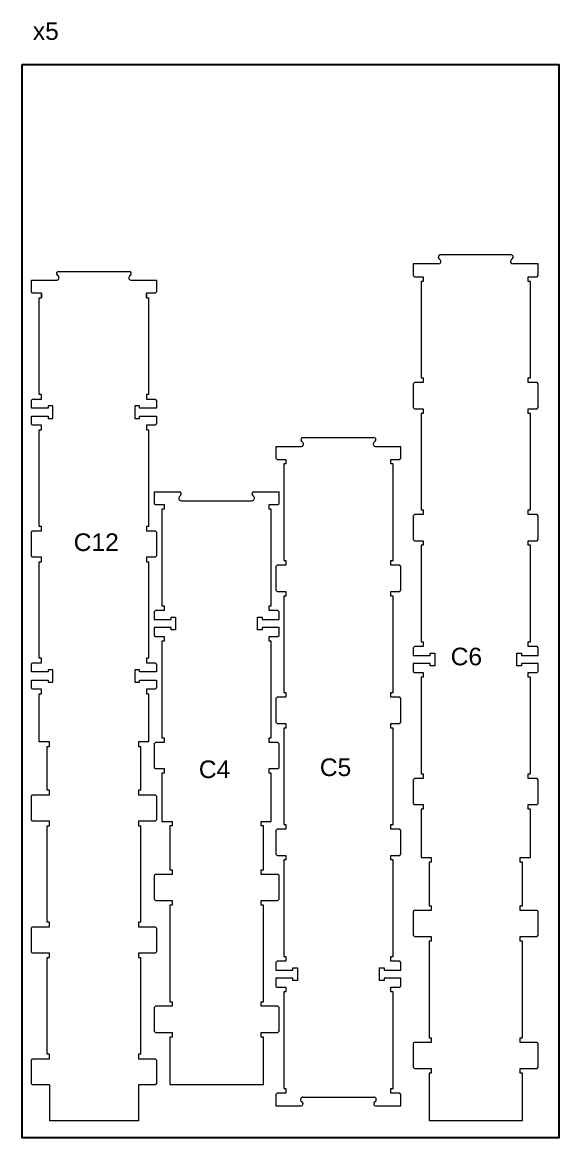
# Model space of a CAD drawing. Header units: millimetres. Extents: x 47343 to 66013, y -73719 to -63321.
# Drawn here: x 62109 to 63329, y -65857 to -63321 of the extents above; entities that cross this region are included whole.
import ezdxf

# ---------------------------------------------------------------- set-up
doc = ezdxf.new("R2010")
doc.units = ezdxf.units.MM
doc.header["$MEASUREMENT"] = 0
doc.layers.add('PLY BOARDS', color=1, linetype='CONTINUOUS', lineweight=30)
doc.layers.add('SHEETS', color=7, linetype='CONTINUOUS', lineweight=5)

msp = doc.modelspace()

# ---------------------------------------------------------------- linework, layer by layer
at = {"layer": 'PLY BOARDS'}
msp.add_lwpolyline([(62108.8, -63417.1), (63328.8, -63417.1), (63328.8, -65857.1), (62108.8, -65857.1)], close=True, dxfattribs=at)
at = {"layer": 'SHEETS'}
for p, q in [((63055.5, -63870.4), (62997.8, -63870.4)), ((62997.8, -63870.4), (62997.8, -63897)), ((63056.3, -63858.5), (63059.2, -63861.4)), ((63220.5, -63850.4), (63059.6, -63850.4)), ((63220.9, -63861.4), (63223.9, -63858.5)), ((63282.3, -63870.4), (63224.6, -63870.4)), ((63282.3, -63897), (63282.3, -63870.4)), ((62190.8, -63898.8), (62187.9, -63895.9)), ((62191.2, -63887.8), (62352.1, -63887.8)), ((62355.4, -63895.9), (62352.5, -63898.8)), ((62997.8, -63897), (63000.7, -63899.9)), ((63000.7, -63899.9), (63020.8, -63899.9)), ((63020.8, -63899.9), (63020.8, -63910.4)), ((63259.3, -63910.4), (63259.3, -63899.9)), ((63259.3, -63899.9), (63279.5, -63899.9)), ((63279.5, -63899.9), (63282.3, -63897)), ((62129.4, -63934.4), (62129.4, -63907.8)), ((62129.4, -63907.8), (62187.1, -63907.8)), ((62356.2, -63907.8), (62413.9, -63907.8)), ((62413.9, -63907.8), (62413.9, -63934.4)), ((63020.8, -63910.4), (63015.8, -63910.4)), ((63015.8, -63910.4), (63015.8, -64129.9)), ((63264.3, -63910.4), (63259.3, -63910.4)), ((63264.3, -64129.9), (63264.3, -63910.4)), ((62132.2, -63937.3), (62129.4, -63934.4)), ((62152.4, -63937.3), (62132.2, -63937.3)), ((62147.4, -64167.3), (62147.4, -63947.8)), ((62147.4, -63947.8), (62152.4, -63947.8)), ((62152.4, -63947.8), (62152.4, -63937.3)), ((62152.4, -63937.3), (62152.4, -63937.3)), ((62152.4, -63937.3), (62152.4, -63947.8)), ((62152.4, -63947.8), (62152.4, -63937.3)), ((62152.4, -63947.8), (62152.4, -63947.8)), ((62411, -63937.3), (62390.9, -63937.3)), ((62390.9, -63937.3), (62390.9, -63947.8)), ((62390.9, -63947.8), (62390.9, -63937.3)), ((62390.9, -63937.3), (62390.9, -63937.3)), ((62390.9, -63937.3), (62390.9, -63947.8)), ((62390.9, -63947.8), (62390.9, -63947.8)), ((62390.9, -63947.8), (62395.9, -63947.8)), ((62395.9, -63947.8), (62395.9, -64167.3)), ((62413.9, -63934.4), (62411, -63937.3)), ((63000.7, -64140.4), (62997.8, -64143.2)), ((62997.8, -64143.2), (62997.8, -64197)), ((63020.8, -64140.4), (63000.7, -64140.4)), ((63015.8, -64129.9), (63020.8, -64129.9)), ((63020.8, -64129.9), (63020.8, -64140.4)), ((63259.3, -64140.4), (63259.3, -64129.9)), ((63259.3, -64129.9), (63264.3, -64129.9)), ((63279.5, -64140.4), (63259.3, -64140.4)), ((63282.3, -64143.2), (63279.5, -64140.4)), ((63282.3, -64197), (63282.3, -64143.2)), ((62129.4, -64180.6), (62132.2, -64177.8)), ((62132.2, -64177.8), (62152.4, -64177.8)), ((62152.4, -64167.3), (62147.4, -64167.3)), ((62152.4, -64177.8), (62152.4, -64167.3)), ((62395.9, -64167.3), (62390.9, -64167.3)), ((62390.9, -64167.3), (62390.9, -64177.8)), ((62390.9, -64177.8), (62411, -64177.8)), ((62411, -64177.8), (62413.9, -64180.6)), ((62129.4, -64198.3), (62129.4, -64180.6)), ((62167.9, -64198.3), (62129.4, -64198.3)), ((62178.4, -64193.3), (62167.9, -64193.3)), ((62167.9, -64193.3), (62167.9, -64198.3)), ((62178.4, -64221.8), (62178.4, -64193.3)), ((62375.4, -64193.3), (62364.9, -64193.3)), ((62364.9, -64193.3), (62364.9, -64221.8)), ((62375.4, -64198.3), (62375.4, -64193.3)), ((62413.9, -64198.3), (62375.4, -64198.3)), ((62413.9, -64180.6), (62413.9, -64198.3)), ((62997.8, -64197), (63000.7, -64199.9)), ((63000.7, -64199.9), (63020.8, -64199.9)), ((63020.8, -64199.9), (63020.8, -64210.4)), ((63259.3, -64210.4), (63259.3, -64199.9)), ((63259.3, -64199.9), (63279.5, -64199.9)), ((63279.5, -64199.9), (63282.3, -64197)), ((62129.4, -64234.4), (62129.4, -64216.8)), ((62129.4, -64216.8), (62167.9, -64216.8)), ((62167.9, -64216.8), (62167.9, -64221.8)), ((62167.9, -64221.8), (62178.4, -64221.8)), ((62364.9, -64221.8), (62375.4, -64221.8)), ((62375.4, -64221.8), (62375.4, -64216.8)), ((62375.4, -64216.8), (62413.9, -64216.8)), ((62413.9, -64216.8), (62413.9, -64234.4)), ((63020.8, -64210.4), (63015.8, -64210.4)), ((63015.8, -64210.4), (63015.8, -64429.9)), ((63264.3, -64210.4), (63259.3, -64210.4)), ((63264.3, -64429.9), (63264.3, -64210.4)), ((62132.2, -64237.3), (62129.4, -64234.4)), ((62152.4, -64237.3), (62132.2, -64237.3)), ((62147.4, -64467.3), (62147.4, -64247.8)), ((62147.4, -64247.8), (62152.4, -64247.8)), ((62152.4, -64247.8), (62152.4, -64237.3)), ((62411, -64237.3), (62390.9, -64237.3)), ((62390.9, -64237.3), (62390.9, -64247.8)), ((62390.9, -64247.8), (62395.9, -64247.8)), ((62395.9, -64247.8), (62395.9, -64467.3)), ((62413.9, -64234.4), (62411, -64237.3)), ((62743.9, -64273.6), (62746.9, -64276.6)), ((62747.3, -64265.5), (62908.2, -64265.5)), ((62908.6, -64276.6), (62911.5, -64273.6)), ((62685.5, -64285.5), (62685.5, -64312.2)), ((62685.5, -64285.5), (62743.2, -64285.5)), ((62912.3, -64285.5), (62970, -64285.5)), ((62970, -64312.2), (62970, -64285.5)), ((62685.5, -64312.2), (62688.3, -64315)), ((62688.3, -64315), (62708.5, -64315)), ((62703.5, -64325.5), (62703.5, -64545)), ((62708.5, -64325.5), (62703.5, -64325.5)), ((62708.5, -64315), (62708.5, -64325.5)), ((62947, -64325.5), (62947, -64315)), ((62947, -64315), (62967.1, -64315)), ((62952, -64325.5), (62947, -64325.5)), ((62952, -64545.3), (62952, -64325.8)), ((62967.1, -64315), (62970, -64312.2)), ((62408.5, -64389), (62466.2, -64389)), ((62408.5, -64389), (62408.5, -64415.2)), ((62466.3, -64399.2), (62469.2, -64396.3)), ((62632.3, -64396.3), (62635.3, -64399.2)), ((62635.3, -64389), (62693, -64389)), ((62693, -64415.2), (62693, -64389)), ((62408.5, -64415.2), (62411.4, -64418)), ((62411.4, -64418), (62431.5, -64418)), ((62426.5, -64428.5), (62426.5, -64648)), ((62431.5, -64428.5), (62426.5, -64428.5)), ((62431.5, -64418), (62431.5, -64428.5)), ((62470.3, -64409), (62631.2, -64409)), ((62670, -64428.5), (62670, -64418)), ((62670, -64418), (62690.2, -64418)), ((62675, -64428.5), (62670, -64428.5)), ((62675, -64648), (62675, -64428.5)), ((62690.2, -64418), (62693, -64415.2)), ((63015.8, -64429.9), (63020.8, -64429.9)), ((63020.8, -64429.9), (63020.8, -64440.4)), ((63259.3, -64440.4), (63259.3, -64429.9)), ((63259.3, -64429.9), (63264.3, -64429.9)), ((63000.7, -64440.4), (62997.8, -64443.2)), ((62997.8, -64443.2), (62997.8, -64497)), ((63020.8, -64440.4), (63000.7, -64440.4)), ((63279.5, -64440.4), (63259.3, -64440.4)), ((63282.3, -64443.2), (63279.5, -64440.4)), ((63282.3, -64497), (63282.3, -64443.2)), ((62129.4, -64480.6), (62132.2, -64477.8)), ((62129.4, -64534.4), (62129.4, -64480.6)), ((62132.2, -64477.8), (62152.4, -64477.8)), ((62152.4, -64467.3), (62147.4, -64467.3)), ((62152.4, -64477.8), (62152.4, -64467.3)), ((62395.9, -64467.3), (62390.9, -64467.3)), ((62390.9, -64467.3), (62390.9, -64477.8)), ((62390.9, -64477.8), (62411, -64477.8)), ((62411, -64477.8), (62413.9, -64480.6)), ((62413.9, -64480.6), (62413.9, -64534.4)), ((62997.8, -64497), (63000.7, -64499.9)), ((63000.7, -64499.9), (63020.8, -64499.9)), ((63020.8, -64499.9), (63020.8, -64510.4)), ((63259.3, -64510.4), (63259.3, -64499.9)), ((63259.3, -64499.9), (63279.5, -64499.9)), ((63279.5, -64499.9), (63282.3, -64497)), ((63020.8, -64510.4), (63015.8, -64510.4)), ((63015.8, -64510.4), (63015.8, -64729.9)), ((63264.3, -64510.4), (63259.3, -64510.4)), ((63264.3, -64729.9), (63264.3, -64510.4)), ((62132.2, -64537.3), (62129.4, -64534.4)), ((62152.4, -64537.3), (62132.2, -64537.3)), ((62147.4, -64767.3), (62147.4, -64547.8)), ((62147.4, -64547.8), (62152.4, -64547.8)), ((62152.4, -64547.8), (62152.4, -64537.3)), ((62411, -64537.3), (62390.9, -64537.3)), ((62390.9, -64537.3), (62390.9, -64547.8)), ((62390.9, -64547.8), (62395.9, -64547.8)), ((62395.9, -64547.8), (62395.9, -64767.3)), ((62413.9, -64534.4), (62411, -64537.3)), ((62688.3, -64555.8), (62685.5, -64558.6)), ((62685.5, -64558.6), (62685.5, -64612.4)), ((62708.5, -64555.8), (62688.3, -64555.8)), ((62703.5, -64545.3), (62708.5, -64545.3)), ((62708.5, -64545.3), (62708.5, -64555.8)), ((62947, -64555.8), (62947, -64545.3)), ((62947, -64545.3), (62952, -64545.3)), ((62967.1, -64555.8), (62947, -64555.8)), ((62970, -64558.6), (62967.1, -64555.8)), ((62970, -64612.4), (62970, -64558.6)), ((62685.5, -64612.4), (62688.3, -64615.3)), ((62688.3, -64615.3), (62708.5, -64615.3)), ((62708.5, -64625.8), (62703.5, -64625.8)), ((62703.5, -64625.8), (62703.5, -64845.3)), ((62708.5, -64615.3), (62708.5, -64625.8)), ((62947, -64625.8), (62947, -64615.3)), ((62947, -64615.3), (62967.1, -64615.3)), ((62952, -64625.8), (62947, -64625.8)), ((62952, -64845.3), (62952, -64625.8)), ((62967.1, -64615.3), (62970, -64612.4)), ((62411.4, -64658.5), (62408.5, -64661.4)), ((62431.5, -64658.5), (62411.4, -64658.5)), ((62426.5, -64648), (62431.5, -64648)), ((62431.5, -64648), (62431.5, -64658.5)), ((62670, -64658.5), (62670, -64648)), ((62670, -64648), (62675, -64648)), ((62690.2, -64658.5), (62670, -64658.5)), ((62693, -64661.4), (62690.2, -64658.5)), ((62408.5, -64661.4), (62408.5, -64679)), ((62408.5, -64679), (62447, -64679)), ((62447, -64679), (62447, -64674)), ((62447, -64674), (62457.5, -64674)), ((62457.5, -64674), (62457.5, -64702.5)), ((62644, -64702.5), (62644, -64674)), ((62644, -64674), (62654.5, -64674)), ((62654.5, -64674), (62654.5, -64679)), ((62654.5, -64679), (62693, -64679)), ((62693, -64679), (62693, -64661.4)), ((62447, -64697.5), (62408.5, -64697.5)), ((62408.5, -64697.5), (62408.5, -64715.2)), ((62447, -64702.5), (62447, -64697.5)), ((62457.5, -64702.5), (62447, -64702.5)), ((62654.5, -64702.5), (62644, -64702.5)), ((62693, -64697.5), (62654.5, -64697.5)), ((62654.5, -64697.5), (62654.5, -64702.5)), ((62693, -64715.2), (62693, -64697.5)), ((62408.5, -64715.2), (62411.4, -64718)), ((62411.4, -64718), (62431.5, -64718)), ((62431.5, -64728.5), (62426.5, -64728.5)), ((62426.5, -64728.5), (62426.5, -64948)), ((62431.5, -64718), (62431.5, -64728.5)), ((62670, -64728.5), (62670, -64718)), ((62670, -64718), (62690.2, -64718)), ((62675, -64728.5), (62670, -64728.5)), ((62675, -64948), (62675, -64728.5)), ((62690.2, -64718), (62693, -64715.2)), ((63015.8, -64729.9), (63020.8, -64729.9)), ((63020.8, -64729.9), (63020.8, -64740.4)), ((63259.3, -64740.4), (63259.3, -64729.9)), ((63259.3, -64729.9), (63264.3, -64729.9)), ((63000.7, -64740.4), (62997.8, -64743.2)), ((62997.8, -64743.2), (62997.8, -64760.9)), ((62997.8, -64760.9), (63036.3, -64760.9)), ((63020.8, -64740.4), (63000.7, -64740.4)), ((63036.3, -64760.9), (63036.3, -64755.9)), ((63036.3, -64755.9), (63046.8, -64755.9)), ((63046.8, -64755.9), (63046.8, -64784.4)), ((63233.3, -64784.4), (63233.3, -64755.9)), ((63233.3, -64755.9), (63243.8, -64755.9)), ((63243.8, -64755.9), (63243.8, -64760.9)), ((63243.8, -64760.9), (63282.3, -64760.9)), ((63279.5, -64740.4), (63259.3, -64740.4)), ((63282.3, -64743.2), (63279.5, -64740.4)), ((63282.3, -64760.9), (63282.3, -64743.2)), ((62129.4, -64780.6), (62132.2, -64777.8)), ((62129.4, -64798.3), (62129.4, -64780.6)), ((62132.2, -64777.8), (62152.4, -64777.8)), ((62152.4, -64767.3), (62147.4, -64767.3)), ((62152.4, -64777.8), (62152.4, -64767.3)), ((62395.9, -64767.3), (62390.9, -64767.3)), ((62390.9, -64767.3), (62390.9, -64777.8)), ((62390.9, -64777.8), (62411, -64777.8)), ((62411, -64777.8), (62413.9, -64780.6)), ((62413.9, -64780.6), (62413.9, -64798.3)), ((63036.3, -64779.4), (62997.8, -64779.4)), ((62997.8, -64779.4), (62997.8, -64797)), ((63036.3, -64784.4), (63036.3, -64779.4)), ((63046.8, -64784.4), (63036.3, -64784.4)), ((63243.8, -64784.4), (63233.3, -64784.4)), ((63282.3, -64779.4), (63243.8, -64779.4)), ((63243.8, -64779.4), (63243.8, -64784.4)), ((63282.3, -64797), (63282.3, -64779.4)), ((62167.9, -64798.3), (62129.4, -64798.3)), ((62178.4, -64793.3), (62167.9, -64793.3)), ((62167.9, -64793.3), (62167.9, -64798.3)), ((62178.4, -64821.8), (62178.4, -64793.3)), ((62375.4, -64793.3), (62364.9, -64793.3)), ((62364.9, -64793.3), (62364.9, -64821.8)), ((62375.4, -64798.3), (62375.4, -64793.3)), ((62413.9, -64798.3), (62375.4, -64798.3)), ((62997.8, -64797), (63000.7, -64799.9)), ((63000.7, -64799.9), (63020.8, -64799.9)), ((63020.8, -64810.4), (63015.8, -64810.4)), ((63015.8, -64810.4), (63015.8, -65029.9)), ((63020.8, -64799.9), (63020.8, -64810.4)), ((63259.3, -64810.4), (63259.3, -64799.9)), ((63259.3, -64799.9), (63279.5, -64799.9)), ((63264.3, -64810.4), (63259.3, -64810.4)), ((63264.3, -65029.9), (63264.3, -64810.4)), ((63279.5, -64799.9), (63282.3, -64797)), ((62129.4, -64834.4), (62129.4, -64816.8)), ((62129.4, -64816.8), (62167.9, -64816.8)), ((62132.2, -64837.3), (62129.4, -64834.4)), ((62152.4, -64837.3), (62132.2, -64837.3)), ((62152.4, -64847.8), (62152.4, -64837.3)), ((62167.9, -64816.8), (62167.9, -64821.8)), ((62167.9, -64821.8), (62178.4, -64821.8)), ((62364.9, -64821.8), (62375.4, -64821.8)), ((62375.4, -64821.8), (62375.4, -64816.8)), ((62375.4, -64816.8), (62413.9, -64816.8)), ((62411, -64837.3), (62390.9, -64837.3)), ((62390.9, -64837.3), (62390.9, -64847.8)), ((62413.9, -64834.4), (62411, -64837.3)), ((62413.9, -64816.8), (62413.9, -64834.4)), ((62147.4, -64957.3), (62147.4, -64847.8)), ((62147.4, -64847.8), (62152.4, -64847.8)), ((62390.9, -64847.8), (62395.9, -64847.8)), ((62395.9, -64847.8), (62395.9, -64957.3)), ((62688.3, -64855.8), (62685.5, -64858.6)), ((62685.5, -64858.6), (62685.5, -64912.4)), ((62708.5, -64855.8), (62688.3, -64855.8)), ((62703.5, -64845.3), (62708.5, -64845.3)), ((62708.5, -64845.3), (62708.5, -64855.8)), ((62947, -64855.8), (62947, -64845.3)), ((62947, -64845.3), (62952, -64845.3)), ((62967.1, -64855.8), (62947, -64855.8)), ((62970, -64858.6), (62967.1, -64855.8)), ((62970, -64912.4), (62970, -64858.6)), ((62685.5, -64912.4), (62688.3, -64915.3)), ((62967.1, -64915.3), (62970, -64912.4)), ((62688.3, -64915.3), (62708.5, -64915.3)), ((62703.5, -64925.8), (62703.5, -65145.3)), ((62708.5, -64925.8), (62703.5, -64925.8)), ((62708.5, -64915.3), (62708.5, -64925.8)), ((62947, -64925.8), (62947, -64915.3)), ((62947, -64925.8), (62947, -64915.3)), ((62947, -64915.3), (62967.1, -64915.3)), ((62952, -64925.8), (62947, -64925.8)), ((62952, -64925.8), (62947, -64925.8)), ((62952, -65145.3), (62952, -64925.8)), ((62170.4, -64957.3), (62147.4, -64957.3)), ((62170.4, -64967.8), (62170.4, -64957.3)), ((62395.9, -64957.3), (62372.9, -64957.3)), ((62372.9, -64957.3), (62372.9, -64967.8)), ((62411.4, -64958.5), (62408.5, -64961.4)), ((62408.5, -64961.4), (62408.5, -65015.2)), ((62431.5, -64958.5), (62411.4, -64958.5)), ((62426.5, -64948), (62431.5, -64948)), ((62431.5, -64948), (62431.5, -64958.5)), ((62670, -64958.5), (62670, -64948)), ((62670, -64948), (62675, -64948)), ((62690.2, -64958.5), (62670, -64958.5)), ((62693, -64961.4), (62690.2, -64958.5)), ((62693, -65015.2), (62693, -64961.4)), ((62165.4, -65067.3), (62165.4, -64967.8)), ((62165.4, -64967.8), (62170.4, -64967.8)), ((62372.9, -64967.8), (62377.9, -64967.8)), ((62377.9, -64967.8), (62377.9, -65067.3)), ((62408.5, -65015.2), (62411.4, -65018)), ((62690.2, -65018), (62693, -65015.2)), ((62411.4, -65018), (62431.5, -65018)), ((62431.5, -65028.5), (62426.5, -65028.5)), ((62426.5, -65028.5), (62426.5, -65138)), ((62431.5, -65018), (62431.5, -65028.5)), ((62670, -65028.5), (62670, -65018)), ((62670, -65018), (62690.2, -65018)), ((62675, -65028.5), (62670, -65028.5)), ((62675, -65138), (62675, -65028.5)), ((63000.7, -65040.4), (62997.8, -65043.2)), ((63020.8, -65040.4), (63000.7, -65040.4)), ((63015.8, -65029.9), (63020.8, -65029.9)), ((63020.8, -65029.9), (63020.8, -65040.4)), ((63259.3, -65040.4), (63259.3, -65029.9)), ((63259.3, -65029.9), (63264.3, -65029.9)), ((63279.5, -65040.4), (63259.3, -65040.4)), ((63282.3, -65043.2), (63279.5, -65040.4)), ((62997.8, -65043.2), (62997.8, -65097)), ((63282.3, -65097), (63282.3, -65043.2)), ((62129.4, -65080.6), (62132.2, -65077.8)), ((62129.4, -65134.4), (62129.4, -65080.6)), ((62132.2, -65077.8), (62170.4, -65077.8)), ((62170.4, -65067.3), (62165.4, -65067.3)), ((62170.4, -65077.8), (62170.4, -65067.3)), ((62377.9, -65067.3), (62372.9, -65067.3)), ((62372.9, -65067.3), (62372.9, -65077.8)), ((62372.9, -65077.8), (62411, -65077.8)), ((62411, -65077.8), (62413.9, -65080.6)), ((62413.9, -65080.6), (62413.9, -65134.4)), ((62997.8, -65097), (63000.7, -65099.9)), ((63000.7, -65099.9), (63020.8, -65099.9)), ((63020.8, -65110.4), (63015.8, -65110.4)), ((63015.8, -65110.4), (63015.8, -65219.9)), ((63020.8, -65099.9), (63020.8, -65110.4)), ((63259.3, -65110.4), (63259.3, -65099.9)), ((63259.3, -65099.9), (63279.5, -65099.9)), ((63264.3, -65110.4), (63259.3, -65110.4)), ((63264.3, -65219.9), (63264.3, -65110.4)), ((63279.5, -65099.9), (63282.3, -65097)), ((62132.2, -65137.3), (62129.4, -65134.4)), ((62170.4, -65137.3), (62132.2, -65137.3)), ((62170.4, -65147.8), (62170.4, -65137.3)), ((62411, -65137.3), (62372.9, -65137.3)), ((62372.9, -65137.3), (62372.9, -65147.8)), ((62413.9, -65134.4), (62411, -65137.3)), ((62426.5, -65138), (62449.5, -65138)), ((62449.5, -65138), (62449.5, -65148.5)), ((62652, -65148.5), (62652, -65138)), ((62652, -65138), (62675, -65138)), ((62165.4, -65367.3), (62165.4, -65147.8)), ((62165.4, -65147.8), (62170.4, -65147.8)), ((62372.9, -65147.8), (62377.9, -65147.8)), ((62377.9, -65147.8), (62377.9, -65367.3)), ((62449.5, -65148.5), (62444.5, -65148.5)), ((62444.5, -65148.5), (62444.5, -65248)), ((62657, -65148.5), (62652, -65148.5)), ((62657, -65248), (62657, -65148.5)), ((62688.3, -65155.8), (62685.5, -65158.6)), ((62685.5, -65158.6), (62685.5, -65212.4)), ((62708.5, -65155.8), (62688.3, -65155.8)), ((62703.5, -65145.3), (62708.5, -65145.3)), ((62708.5, -65145.3), (62708.5, -65155.8)), ((62947, -65155.8), (62947, -65145.3)), ((62947, -65145.3), (62952, -65145.3)), ((62967.1, -65155.8), (62947, -65155.8)), ((62970, -65158.6), (62967.1, -65155.8)), ((62970, -65212.4), (62970, -65158.6)), ((62685.5, -65212.4), (62688.3, -65215.3)), ((62688.3, -65215.3), (62708.5, -65215.3)), ((62708.5, -65215.3), (62708.5, -65225.8)), ((62947, -65225.8), (62947, -65215.3)), ((62947, -65215.3), (62967.1, -65215.3)), ((62967.1, -65215.3), (62970, -65212.4)), ((62708.5, -65225.8), (62703.5, -65225.8)), ((62703.5, -65225.8), (62703.5, -65445.3)), ((62952, -65225.8), (62947, -65225.8)), ((62952, -65445.3), (62952, -65225.8)), ((63015.8, -65219.9), (63038.8, -65219.9)), ((63038.8, -65230.4), (63033.8, -65230.4)), ((63033.8, -65230.4), (63033.8, -65329.9)), ((63038.8, -65219.9), (63038.8, -65230.4)), ((63241.3, -65230.4), (63241.3, -65219.9)), ((63241.3, -65219.9), (63264.3, -65219.9)), ((63246.3, -65230.4), (63241.3, -65230.4)), ((63246.3, -65329.9), (63246.3, -65230.4)), ((62411.4, -65258.5), (62408.5, -65261.4)), ((62408.5, -65261.4), (62408.5, -65315.2)), ((62449.5, -65258.5), (62411.4, -65258.5)), ((62444.5, -65248), (62449.5, -65248)), ((62449.5, -65248), (62449.5, -65258.5)), ((62652, -65258.5), (62652, -65248)), ((62652, -65248), (62657, -65248)), ((62690.2, -65258.5), (62652, -65258.5)), ((62693, -65261.4), (62690.2, -65258.5)), ((62693, -65315.2), (62693, -65261.4)), ((62408.5, -65315.2), (62411.4, -65318)), ((62411.4, -65318), (62449.5, -65318)), ((62449.5, -65318), (62449.5, -65328.5)), ((62652, -65328.5), (62652, -65318)), ((62652, -65318), (62690.2, -65318)), ((62690.2, -65318), (62693, -65315.2)), ((62449.5, -65328.5), (62444.5, -65328.5)), ((62444.5, -65328.5), (62444.5, -65548)), ((62657, -65328.5), (62652, -65328.5)), ((62657, -65548), (62657, -65328.5)), ((63000.7, -65340.4), (62997.8, -65343.2)), ((62997.8, -65343.2), (62997.8, -65397)), ((63038.8, -65340.4), (63000.7, -65340.4)), ((63033.8, -65329.9), (63038.8, -65329.9)), ((63038.8, -65329.9), (63038.8, -65340.4)), ((63241.3, -65340.4), (63241.3, -65329.9)), ((63241.3, -65329.9), (63246.3, -65329.9)), ((63279.5, -65340.4), (63241.3, -65340.4)), ((63282.3, -65343.2), (63279.5, -65340.4)), ((63282.3, -65397), (63282.3, -65343.2)), ((62170.4, -65367.3), (62165.4, -65367.3)), ((62170.4, -65377.8), (62170.4, -65367.3)), ((62377.9, -65367.3), (62372.9, -65367.3)), ((62372.9, -65367.3), (62372.9, -65377.8)), ((62129.4, -65380.6), (62132.2, -65377.8)), ((62129.4, -65434.4), (62129.4, -65380.6)), ((62132.2, -65377.8), (62170.4, -65377.8)), ((62372.9, -65377.8), (62411, -65377.8)), ((62411, -65377.8), (62413.9, -65380.6)), ((62413.9, -65380.6), (62413.9, -65434.4)), ((62997.8, -65397), (63000.7, -65399.9)), ((63000.7, -65399.9), (63038.8, -65399.9)), ((63038.8, -65410.4), (63033.8, -65410.4)), ((63033.8, -65410.4), (63033.8, -65629.9)), ((63038.8, -65399.9), (63038.8, -65410.4)), ((63241.3, -65410.4), (63241.3, -65399.9)), ((63241.3, -65399.9), (63279.5, -65399.9)), ((63246.3, -65410.4), (63241.3, -65410.4)), ((63246.3, -65629.9), (63246.3, -65410.4)), ((63279.5, -65399.9), (63282.3, -65397)), ((62132.2, -65437.3), (62129.4, -65434.4)), ((62170.4, -65437.3), (62132.2, -65437.3)), ((62170.4, -65447.8), (62170.4, -65437.3)), ((62411, -65437.3), (62372.9, -65437.3)), ((62372.9, -65437.3), (62372.9, -65447.8)), ((62413.9, -65434.4), (62411, -65437.3)), ((62703.5, -65445.3), (62708.5, -65445.3)), ((62708.5, -65445.3), (62708.5, -65455.8)), ((62947, -65455.8), (62947, -65445.3)), ((62947, -65445.3), (62952, -65445.3)), ((62165.4, -65667.3), (62165.4, -65447.8)), ((62165.4, -65447.8), (62170.4, -65447.8)), ((62372.9, -65447.8), (62377.9, -65447.8)), ((62377.9, -65447.8), (62377.9, -65667.3)), ((62688.3, -65455.8), (62685.5, -65458.6)), ((62685.5, -65458.6), (62685.5, -65476.3)), ((62708.5, -65455.8), (62688.3, -65455.8)), ((62724, -65476.3), (62724, -65471.3)), ((62724, -65471.3), (62734.5, -65471.3)), ((62734.5, -65471.3), (62734.5, -65499.8)), ((62921, -65499.8), (62921, -65471.3)), ((62921, -65471.3), (62931.5, -65471.3)), ((62931.5, -65471.3), (62931.5, -65476.3)), ((62967.1, -65455.8), (62947, -65455.8)), ((62970, -65458.6), (62967.1, -65455.8)), ((62970, -65476.3), (62970, -65458.6)), ((62685.5, -65476.3), (62724, -65476.3)), ((62724, -65494.8), (62685.5, -65494.8)), ((62685.5, -65494.8), (62685.5, -65512.4)), ((62724, -65499.8), (62724, -65494.8)), ((62931.5, -65476.3), (62970, -65476.3)), ((62970, -65494.8), (62931.5, -65494.8)), ((62931.5, -65494.8), (62931.5, -65499.8)), ((62970, -65512.4), (62970, -65494.8)), ((62685.5, -65512.4), (62688.3, -65515.3)), ((62688.3, -65515.3), (62708.5, -65515.3)), ((62708.5, -65515.3), (62708.5, -65525.8)), ((62734.5, -65499.8), (62724, -65499.8)), ((62931.5, -65499.8), (62921, -65499.8)), ((62947, -65525.8), (62947, -65515.3)), ((62947, -65515.3), (62967.1, -65515.3)), ((62967.1, -65515.3), (62970, -65512.4)), ((62444.5, -65548), (62449.5, -65548)), ((62449.5, -65548), (62449.5, -65558.5)), ((62652, -65558.5), (62652, -65548)), ((62652, -65548), (62657, -65548)), ((62703.5, -65525.8), (62703.5, -65745.3)), ((62708.5, -65525.8), (62703.5, -65525.8)), ((62952, -65525.8), (62947, -65525.8)), ((62952, -65745.3), (62952, -65525.8)), ((62411.4, -65558.5), (62408.5, -65561.4)), ((62408.5, -65561.4), (62408.5, -65615.2)), ((62449.5, -65558.5), (62411.4, -65558.5)), ((62690.2, -65558.5), (62652, -65558.5)), ((62693, -65561.4), (62690.2, -65558.5)), ((62693, -65615.2), (62693, -65561.4)), ((62408.5, -65615.2), (62411.4, -65618)), ((62411.4, -65618), (62449.5, -65618)), ((62449.5, -65618), (62449.5, -65628.5)), ((62652, -65628.5), (62652, -65618)), ((62652, -65618), (62690.2, -65618)), ((62690.2, -65618), (62693, -65615.2)), ((62449.5, -65628.5), (62444.5, -65628.5)), ((62444.5, -65628.5), (62444.5, -65736)), ((62657, -65628.5), (62652, -65628.5)), ((62657, -65736), (62657, -65628.5)), ((63000.7, -65640.4), (62997.8, -65643.2)), ((62997.8, -65643.2), (62997.8, -65697)), ((63038.8, -65640.4), (63000.7, -65640.4)), ((63033.8, -65629.9), (63038.8, -65629.9)), ((63038.8, -65629.9), (63038.8, -65640.4)), ((63241.3, -65640.4), (63241.3, -65629.9)), ((63241.3, -65629.9), (63246.3, -65629.9)), ((63279.5, -65640.4), (63241.3, -65640.4)), ((63282.3, -65643.2), (63279.5, -65640.4)), ((63282.3, -65697), (63282.3, -65643.2)), ((62170.4, -65667.3), (62165.4, -65667.3)), ((62170.4, -65677.8), (62170.4, -65667.3)), ((62377.9, -65667.3), (62372.9, -65667.3)), ((62372.9, -65667.3), (62372.9, -65677.8)), ((62129.4, -65680.6), (62132.2, -65677.8)), ((62129.4, -65734.4), (62129.4, -65680.6)), ((62132.2, -65677.8), (62170.4, -65677.8)), ((62372.9, -65677.8), (62411, -65677.8)), ((62411, -65677.8), (62413.9, -65680.6)), ((62413.9, -65680.6), (62413.9, -65734.4)), ((62997.8, -65697), (63000.7, -65699.9)), ((63000.7, -65699.9), (63038.8, -65699.9)), ((63038.8, -65699.9), (63038.8, -65710.4)), ((63241.3, -65710.4), (63241.3, -65699.9)), ((63241.3, -65699.9), (63279.5, -65699.9)), ((63279.5, -65699.9), (63282.3, -65697)), ((63038.8, -65710.4), (63033.8, -65710.4)), ((63033.8, -65710.4), (63033.8, -65817.9)), ((63246.3, -65710.4), (63241.3, -65710.4)), ((63246.3, -65817.9), (63246.3, -65710.4)), ((62132.2, -65737.3), (62129.4, -65734.4)), ((62170.4, -65737.3), (62132.2, -65737.3)), ((62170.4, -65737.3), (62170.4, -65818.8)), ((62411, -65737.3), (62372.9, -65737.3)), ((62372.9, -65737.3), (62372.9, -65818.8)), ((62413.9, -65734.4), (62411, -65737.3)), ((62444.5, -65736), (62657, -65736)), ((62703.5, -65745.3), (62708.5, -65745.3)), ((62708.5, -65745.3), (62708.5, -65755.8)), ((62947, -65755.8), (62947, -65745.3)), ((62947, -65745.3), (62952, -65745.3)), ((62688.3, -65755.8), (62685.5, -65758.6)), ((62685.5, -65758.6), (62685.5, -65784.8)), ((62708.5, -65755.8), (62688.3, -65755.8)), ((62746.2, -65777.5), (62743.2, -65774.6)), ((62747.3, -65764.8), (62908.2, -65764.8)), ((62912.2, -65774.6), (62909.3, -65777.5)), ((62967.1, -65755.8), (62947, -65755.8)), ((62970, -65758.6), (62967.1, -65755.8)), ((62970, -65784.8), (62970, -65758.6)), ((62685.5, -65784.8), (62743.2, -65784.8)), ((62912.3, -65784.8), (62970, -65784.8)), ((63033.8, -65817.9), (63246.3, -65817.9))]:
    msp.add_line(p, q, dxfattribs=at)
msp.add_lwpolyline([(62372.9, -65818.8), (62170.4, -65818.8)], dxfattribs=at)
for centre, radius, start, end in [((63059.6, -63855.1), 4.75, 90, 225), ((63055.5, -63865.1), 5.25, 270, 45), ((63224.6, -63865.1), 5.25, 135, 270), ((63220.5, -63855.1), 4.75, 315, 90), ((62191.2, -63892.5), 4.75, 90, 225), ((62187.1, -63902.5), 5.25, 270, 45), ((62356.2, -63902.5), 5.25, 135, 270), ((62352.1, -63892.5), 4.75, 315, 90), ((62747.3, -64270.3), 4.75, 90, 225), ((62743.2, -64280.3), 5.25, 270, 45), ((62912.3, -64280.3), 5.25, 135, 270), ((62908.2, -64270.3), 4.75, 315, 90), ((62470.3, -64403.3), 5.75, 135, 270), ((62466.2, -64393.3), 4.25, 315, 90), ((62635.3, -64393.3), 4.25, 90, 225), ((62631.2, -64403.3), 5.75, 270, 45), ((62747.3, -65770.5), 5.75, 90, 225), ((62908.2, -65770.5), 5.75, 315, 90), ((62743.2, -65780.5), 4.25, 270, 45), ((62912.3, -65780.5), 4.25, 135, 270)]:
    msp.add_arc(centre, radius, start, end, dxfattribs=at)

# ---------------------------------------------------------------- texts
at = {"layer": 'PLY BOARDS', "insert": (62132.8, -63321.4), "char_height": 40, "width": 303.373, "attachment_point": 1}
msp.add_mtext('{\\fArial|b0|i0|c0|p34;x5}', dxfattribs=at)
at = {"layer": 'SHEETS', "char_height": 40, "width": 303.373, "attachment_point": 1}
for s, insert in [('{\\fArial|b0|i0|c0|p34;C12}', (62225.7, -64483.3)), ('{\\fArial|b0|i0|c0|p34;C6}', (63083.1, -64743.2)), ('{\\fArial|b0|i0|c0|p34;C4}', (62510.3, -64999.6)), ('{\\fArial|b0|i0|c0|p34;C5}', (62785.5, -64995))]:
    msp.add_mtext(s, dxfattribs=dict(at, insert=insert))

doc.saveas('drawing.dxf')
